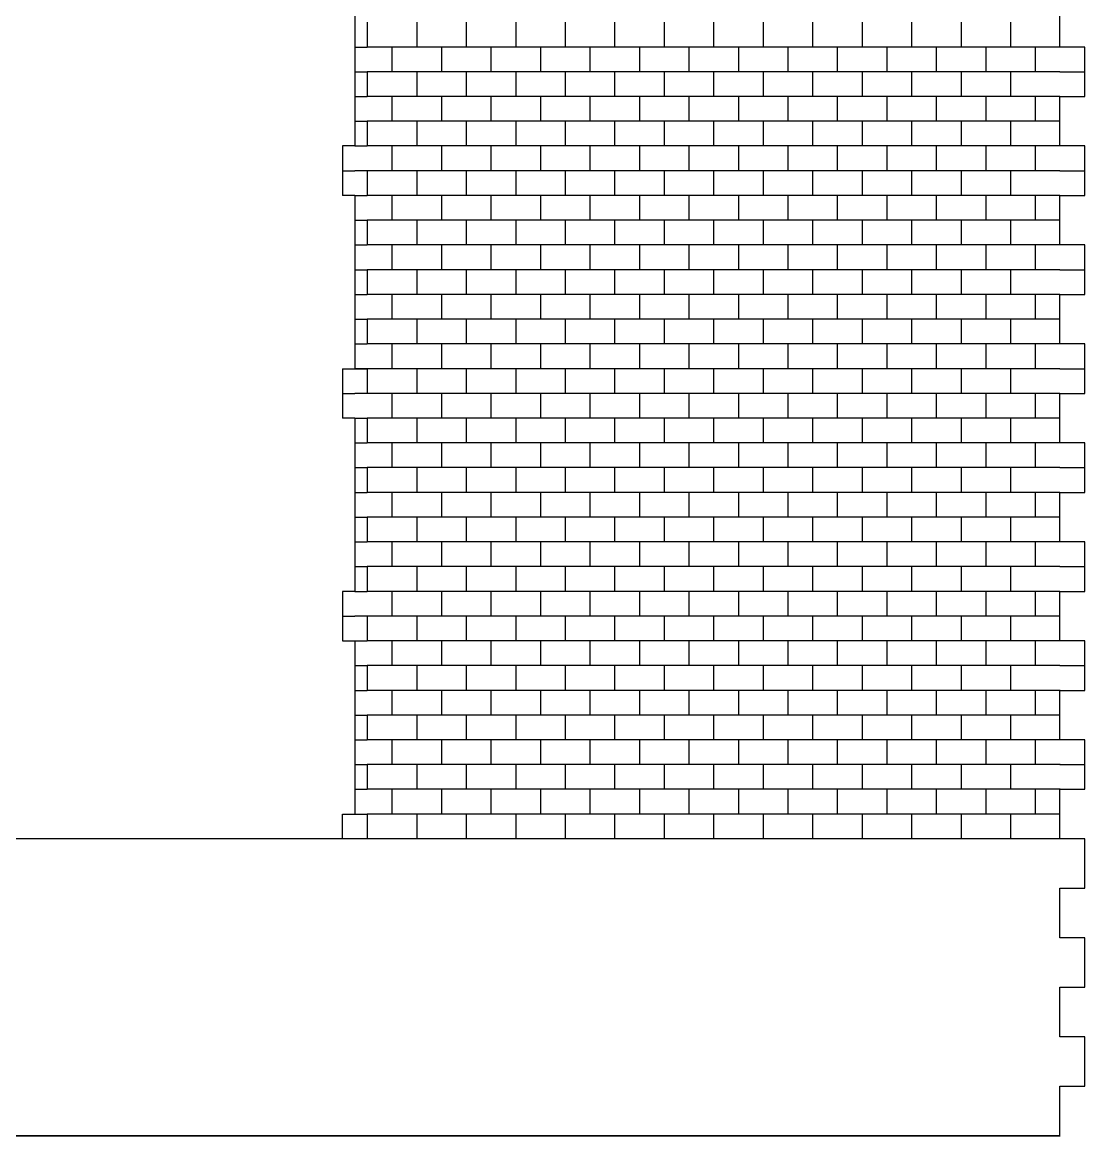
# Model space of a CAD drawing. Extents: x 12 to 197, y 116 to 290.
# Drawn here: x 153.96 to 196.9, y 216 to 261 of the extents above; entities that cross this region are included whole.
import ezdxf

# ---------------------------------------------------------------- set-up
doc = ezdxf.new("R2010")
doc.units = 0
doc.header["$MEASUREMENT"] = 0
doc.layers.add('OHNE_NAMEN', color=5, linetype='CONTINUOUS')

msp = doc.modelspace()

# ---------------------------------------------------------------- linework, layer by layer
at = {"layer": 'OHNE_NAMEN', "color": 1, "linetype": 'CONTINUOUS'}
for p, q in [((167.4033, 262.9993), (167.4033, 255.9995)), ((167.4033, 262.9993), (167.4033, 255.9995)), ((167.4033, 262.9993), (167.4033, 255.9995)), ((167.4026, 259.9993), (167.9025, 259.9993)), ((167.4026, 258.9996), (167.9025, 258.9996)), ((167.4026, 258.9996), (167.9025, 258.9996)), ((167.4026, 257.9998), (167.9025, 257.9998)), ((167.4026, 256.9993), (167.9025, 256.9993)), ((166.9034, 255.9995), (166.9034, 253.9996)), ((167.4033, 255.9995), (166.9034, 255.9995)), ((167.4026, 255.9995), (167.9025, 255.9995)), ((166.9027, 254.9994), (167.4026, 254.9994)), ((166.9027, 254.9994), (167.4026, 254.9994)), ((167.4033, 253.9996), (166.9034, 253.9996)), ((167.4026, 253.9996), (167.9025, 253.9996)), ((167.4033, 253.9996), (167.4033, 246.9995)), ((167.4033, 253.9996), (167.4033, 246.9995)), ((167.4026, 252.9995), (167.9025, 252.9995)), ((167.4026, 251.9994), (167.9025, 251.9994)), ((167.4026, 250.9996), (167.9025, 250.9996)), ((167.4026, 249.9999), (167.9025, 249.9999)), ((167.4026, 248.9994), (167.9025, 248.9994)), ((167.4026, 247.9992), (167.9025, 247.9992)), ((166.9027, 246.9995), (167.4026, 246.9995)), ((166.9034, 246.9995), (166.9034, 244.9996)), ((166.9034, 246.9995), (166.9034, 244.9996)), ((167.4026, 246.9995), (167.9025, 246.9995)), ((167.9032, 246.9995), (167.4033, 246.9995)), ((166.9027, 245.9997), (167.4026, 245.9997)), ((167.4033, 244.9996), (166.9034, 244.9996)), ((167.4026, 244.9996), (167.9025, 244.9996)), ((167.4033, 244.9996), (167.4033, 237.9998)), ((167.4033, 244.9996), (167.4033, 237.9998)), ((167.4026, 243.9995), (167.9025, 243.9995)), ((167.4026, 242.9997), (167.9025, 242.9997)), ((167.4026, 241.9999), (167.9025, 241.9999)), ((167.4026, 240.9994), (167.9025, 240.9994)), ((167.4026, 239.9993), (167.9025, 239.9993)), ((167.4026, 238.9995), (167.9025, 238.9995)), ((166.9034, 237.9998), (166.9034, 235.9995)), ((166.9034, 237.9998), (166.9034, 235.9995)), ((167.4033, 237.9998), (166.9034, 237.9998)), ((167.4026, 237.9998), (167.9025, 237.9998)), ((166.9027, 236.9993), (167.4026, 236.9993)), ((166.9027, 236.9993), (167.4026, 236.9993)), ((166.9027, 235.9995), (167.9028, 235.9995)), ((167.4033, 235.9995), (167.4033, 228.9993)), ((167.4026, 234.9997), (167.9025, 234.9997)), ((167.4026, 233.9993), (167.9025, 233.9993)), ((167.4026, 232.9995), (167.9025, 232.9995)), ((167.4026, 231.9993), (167.9025, 231.9993)), ((167.4026, 230.9992), (167.9025, 230.9992)), ((167.4026, 229.9995), (167.9025, 229.9995)), ((166.9027, 227.9996), (166.9027, 228.9993)), ((166.9027, 228.9993), (167.4026, 228.9993)), ((167.4026, 228.9993), (167.9025, 228.9993)), ((166.9034, 227.9996), (136.9035, 227.9996))]:
    msp.add_line(p, q, dxfattribs=at)
at = {"layer": 'OHNE_NAMEN', "color": 5, "linetype": 'CONTINUOUS'}
for p, q in [((195.9031, 259.9993), (195.9031, 261.9999)), ((196.9033, 259.9993), (195.9031, 259.9993)), ((196.9033, 257.9998), (196.9033, 259.9993)), ((195.9031, 258.9996), (196.9033, 258.9996)), ((195.9031, 257.9998), (196.9033, 257.9998)), ((195.9031, 255.9995), (195.9031, 257.9998)), ((196.9033, 255.9995), (195.9031, 255.9995)), ((196.9033, 253.9996), (196.9033, 255.9995)), ((195.9031, 254.9994), (196.9033, 254.9994)), ((195.9031, 253.9996), (196.9033, 253.9996)), ((195.9031, 251.9994), (195.9031, 253.9996)), ((196.9033, 251.9994), (195.9031, 251.9994)), ((196.9033, 249.9999), (196.9033, 251.9994)), ((195.9031, 250.9996), (196.9033, 250.9996)), ((195.9031, 249.9999), (196.9033, 249.9999)), ((195.9031, 247.9992), (195.9031, 249.9999)), ((196.9033, 247.9992), (195.9031, 247.9992)), ((196.9033, 245.9997), (196.9033, 247.9992)), ((195.9031, 246.9995), (196.9033, 246.9995)), ((195.9031, 245.9997), (196.9033, 245.9997)), ((195.9031, 243.9995), (195.9031, 245.9997)), ((196.9033, 243.9995), (195.9031, 243.9995)), ((196.9033, 241.9999), (196.9033, 243.9995)), ((195.9031, 242.9997), (196.9033, 242.9997)), ((195.9031, 241.9999), (196.9033, 241.9999)), ((195.9031, 239.9993), (195.9031, 241.9999)), ((196.9033, 239.9993), (195.9031, 239.9993)), ((196.9033, 237.9998), (196.9033, 239.9993)), ((195.9031, 238.9995), (196.9033, 238.9995)), ((195.9031, 237.9998), (196.9033, 237.9998)), ((195.9031, 235.9995), (195.9031, 237.9998)), ((196.9033, 235.9995), (195.9031, 235.9995)), ((196.9033, 233.9993), (196.9033, 235.9995)), ((195.9031, 234.9997), (196.9033, 234.9997)), ((195.9031, 233.9993), (196.9033, 233.9993)), ((195.9031, 231.9993), (195.9031, 233.9993)), ((196.9033, 231.9993), (195.9031, 231.9993)), ((196.9033, 229.9995), (196.9033, 231.9993)), ((195.9031, 230.9992), (196.9033, 230.9992)), ((195.9031, 229.9995), (196.9033, 229.9995)), ((195.9031, 227.9996), (195.9031, 229.9995)), ((196.9033, 227.9996), (195.9031, 227.9996)), ((196.9033, 225.9993), (196.9033, 227.9996)), ((195.9031, 225.9993), (196.9033, 225.9993)), ((195.9031, 223.9994), (195.9031, 225.9993)), ((196.9033, 223.9994), (195.9031, 223.9994)), ((196.9033, 221.9995), (196.9033, 223.9994)), ((195.9031, 221.9995), (196.9033, 221.9995)), ((195.9031, 219.9993), (195.9031, 221.9995)), ((196.9033, 219.9993), (195.9031, 219.9993)), ((196.9033, 217.9994), (196.9033, 219.9993)), ((195.9031, 217.9994), (196.9033, 217.9994)), ((195.9031, 215.9995), (195.9031, 217.9994)), ((107.9038, 215.9995), (195.9038, 215.9995)), ((195.9038, 215.9995), (107.9038, 215.9995))]:
    msp.add_line(p, q, dxfattribs=at)
at = {"layer": 'OHNE_NAMEN', "color": 7, "linetype": 'CONTINUOUS'}
for p, q in [((167.9035, 260.9991), (167.9035, 259.999)), ((169.9038, 260.9991), (169.9038, 259.999)), ((171.9037, 260.9991), (171.9037, 259.999)), ((173.9032, 260.9991), (173.9032, 259.999)), ((175.9031, 260.9991), (175.9031, 259.999)), ((177.9034, 260.9991), (177.9034, 259.999)), ((179.9033, 260.9991), (179.9033, 259.999)), ((181.9031, 260.9991), (181.9031, 259.999)), ((183.9034, 260.9991), (183.9034, 259.999)), ((185.9033, 260.9991), (185.9033, 259.999)), ((187.9032, 260.9991), (187.9032, 259.999)), ((189.9038, 260.9991), (189.9038, 259.999)), ((191.9037, 260.9991), (191.9037, 259.999)), ((193.9036, 260.9991), (193.9036, 259.999)), ((195.9035, 259.9993), (167.9035, 259.9993)), ((168.9033, 259.9993), (168.9033, 258.9996)), ((170.9035, 259.9993), (170.9035, 258.9996)), ((172.9034, 259.9993), (172.9034, 258.9996)), ((174.9033, 259.9993), (174.9033, 258.9996)), ((176.9032, 259.9993), (176.9032, 258.9996)), ((178.9035, 259.9993), (178.9035, 258.9996)), ((180.9034, 259.9993), (180.9034, 258.9996)), ((182.9033, 259.9993), (182.9033, 258.9996)), ((184.9035, 259.9993), (184.9035, 258.9996)), ((186.9034, 259.9993), (186.9034, 258.9996)), ((188.9033, 259.9993), (188.9033, 258.9996)), ((190.9036, 259.9993), (190.9036, 258.9996)), ((192.9035, 259.9993), (192.9035, 258.9996)), ((194.9037, 259.9993), (194.9037, 258.9996)), ((195.9035, 258.9996), (167.9035, 258.9996)), ((167.9035, 258.9996), (167.9035, 257.9991)), ((169.9038, 258.9996), (169.9038, 257.9991)), ((171.9037, 258.9996), (171.9037, 257.9991)), ((173.9032, 258.9996), (173.9032, 257.9991)), ((175.9031, 258.9996), (175.9031, 257.9991)), ((177.9034, 258.9996), (177.9034, 257.9991)), ((179.9033, 258.9996), (179.9033, 257.9991)), ((181.9031, 258.9996), (181.9031, 257.9991)), ((183.9034, 258.9996), (183.9034, 257.9991)), ((185.9033, 258.9996), (185.9033, 257.9991)), ((187.9032, 258.9996), (187.9032, 257.9991)), ((189.9038, 258.9996), (189.9038, 257.9991)), ((191.9037, 258.9996), (191.9037, 257.9991)), ((193.9036, 258.9996), (193.9036, 257.9991)), ((195.9035, 257.9998), (167.9035, 257.9998)), ((168.9033, 257.9998), (168.9033, 256.9993)), ((170.9035, 257.9998), (170.9035, 256.9993)), ((172.9034, 257.9998), (172.9034, 256.9993)), ((174.9033, 257.9998), (174.9033, 256.9993)), ((176.9032, 257.9998), (176.9032, 256.9993)), ((178.9035, 257.9998), (178.9035, 256.9993)), ((180.9034, 257.9998), (180.9034, 256.9993)), ((182.9033, 257.9998), (182.9033, 256.9993)), ((184.9035, 257.9998), (184.9035, 256.9993)), ((186.9034, 257.9998), (186.9034, 256.9993)), ((188.9033, 257.9998), (188.9033, 256.9993)), ((190.9036, 257.9998), (190.9036, 256.9993)), ((192.9035, 257.9998), (192.9035, 256.9993)), ((194.9037, 257.9998), (194.9037, 256.9993)), ((195.9035, 256.9993), (167.9035, 256.9997)), ((167.9035, 256.9993), (167.9035, 255.9992)), ((169.9038, 256.9993), (169.9038, 255.9992)), ((171.9037, 256.9993), (171.9037, 255.9992)), ((173.9032, 256.9993), (173.9032, 255.9992)), ((175.9031, 256.9993), (175.9031, 255.9992)), ((177.9034, 256.9993), (177.9034, 255.9992)), ((179.9033, 256.9993), (179.9033, 255.9992)), ((181.9031, 256.9993), (181.9031, 255.9992)), ((183.9034, 256.9993), (183.9034, 255.9992)), ((185.9033, 256.9993), (185.9033, 255.9992)), ((187.9032, 256.9993), (187.9032, 255.9992)), ((189.9038, 256.9993), (189.9038, 255.9992)), ((191.9037, 256.9993), (191.9037, 255.9992)), ((193.9036, 256.9993), (193.9036, 255.9992)), ((195.9028, 255.9995), (167.9028, 255.9995)), ((168.9033, 255.9995), (168.9033, 254.9994)), ((170.9035, 255.9995), (170.9035, 254.9994)), ((172.9034, 255.9995), (172.9034, 254.9994)), ((174.9033, 255.9995), (174.9033, 254.9994)), ((176.9032, 255.9995), (176.9032, 254.9994)), ((178.9035, 255.9995), (178.9035, 254.9994)), ((180.9034, 255.9995), (180.9034, 254.9994)), ((182.9033, 255.9995), (182.9033, 254.9994)), ((184.9035, 255.9995), (184.9035, 254.9994)), ((186.9034, 255.9995), (186.9034, 254.9994)), ((188.9033, 255.9995), (188.9033, 254.9994)), ((190.9036, 255.9995), (190.9036, 254.9994)), ((192.9035, 255.9995), (192.9035, 254.9994)), ((194.9037, 255.9995), (194.9037, 254.9994)), ((195.9028, 254.9994), (167.404, 254.9998)), ((167.9035, 254.9994), (167.9035, 253.9996)), ((169.9038, 254.9994), (169.9038, 253.9996)), ((171.9037, 254.9994), (171.9037, 253.9996)), ((173.9032, 254.9994), (173.9032, 253.9996)), ((175.9031, 254.9994), (175.9031, 253.9996)), ((177.9034, 254.9994), (177.9034, 253.9996)), ((179.9033, 254.9994), (179.9033, 253.9996)), ((181.9031, 254.9994), (181.9031, 253.9996)), ((183.9034, 254.9994), (183.9034, 253.9996)), ((185.9033, 254.9994), (185.9033, 253.9996)), ((187.9032, 254.9994), (187.9032, 253.9996)), ((189.9038, 254.9994), (189.9038, 253.9996)), ((191.9037, 254.9994), (191.9037, 253.9996)), ((193.9036, 254.9994), (193.9036, 253.9996)), ((195.9028, 253.9996), (167.9028, 254)), ((168.9033, 253.9996), (168.9033, 252.9992)), ((170.9035, 253.9996), (170.9035, 252.9992)), ((172.9034, 253.9996), (172.9034, 252.9992)), ((174.9033, 253.9996), (174.9033, 252.9992)), ((176.9032, 253.9996), (176.9032, 252.9992)), ((178.9035, 253.9996), (178.9035, 252.9992)), ((180.9034, 253.9996), (180.9034, 252.9992)), ((182.9033, 253.9996), (182.9033, 252.9992)), ((184.9035, 253.9996), (184.9035, 252.9992)), ((186.9034, 253.9996), (186.9034, 252.9992)), ((188.9033, 253.9996), (188.9033, 252.9992)), ((190.9036, 253.9996), (190.9036, 252.9992)), ((192.9035, 253.9996), (192.9035, 252.9992)), ((194.9037, 253.9996), (194.9037, 252.9992)), ((195.9035, 252.9995), (167.9035, 252.9995)), ((167.9035, 252.9992), (167.9035, 251.9991)), ((169.9038, 252.9992), (169.9038, 251.9991)), ((171.9037, 252.9992), (171.9037, 251.9991)), ((173.9032, 252.9992), (173.9032, 251.9991)), ((175.9031, 252.9992), (175.9031, 251.9991)), ((177.9034, 252.9992), (177.9034, 251.9991)), ((179.9033, 252.9992), (179.9033, 251.9991)), ((181.9031, 252.9992), (181.9031, 251.9991)), ((183.9034, 252.9992), (183.9034, 251.9991)), ((185.9033, 252.9992), (185.9033, 251.9991)), ((187.9032, 252.9992), (187.9032, 251.9991)), ((189.9038, 252.9992), (189.9038, 251.9991)), ((191.9037, 252.9992), (191.9037, 251.9991)), ((193.9036, 252.9992), (193.9036, 251.9991)), ((195.9035, 251.9994), (167.9035, 251.9994)), ((168.9033, 251.9994), (168.9033, 250.9996)), ((170.9035, 251.9994), (170.9035, 250.9996)), ((172.9034, 251.9994), (172.9034, 250.9996)), ((174.9033, 251.9994), (174.9033, 250.9996)), ((176.9032, 251.9994), (176.9032, 250.9996)), ((178.9035, 251.9994), (178.9035, 250.9996)), ((180.9034, 251.9994), (180.9034, 250.9996)), ((182.9033, 251.9994), (182.9033, 250.9996)), ((184.9035, 251.9994), (184.9035, 250.9996)), ((186.9034, 251.9994), (186.9034, 250.9996)), ((188.9033, 251.9994), (188.9033, 250.9996)), ((190.9036, 251.9994), (190.9036, 250.9996)), ((192.9035, 251.9994), (192.9035, 250.9996)), ((194.9037, 251.9994), (194.9037, 250.9996)), ((195.9035, 250.9996), (167.9035, 250.9996)), ((167.9035, 250.9996), (167.9035, 249.9991)), ((169.9038, 250.9996), (169.9038, 249.9991)), ((171.9037, 250.9996), (171.9037, 249.9991)), ((173.9032, 250.9996), (173.9032, 249.9991)), ((175.9031, 250.9996), (175.9031, 249.9991)), ((177.9034, 250.9996), (177.9034, 249.9991)), ((179.9033, 250.9996), (179.9033, 249.9991)), ((181.9031, 250.9996), (181.9031, 249.9991)), ((183.9034, 250.9996), (183.9034, 249.9991)), ((185.9033, 250.9996), (185.9033, 249.9991)), ((187.9032, 250.9996), (187.9032, 249.9991)), ((189.9038, 250.9996), (189.9038, 249.9991)), ((191.9037, 250.9996), (191.9037, 249.9991)), ((193.9036, 250.9996), (193.9036, 249.9991)), ((195.9035, 249.9999), (167.9035, 249.9999)), ((168.9033, 249.9999), (168.9033, 248.9994)), ((170.9035, 249.9999), (170.9035, 248.9994)), ((172.9034, 249.9999), (172.9034, 248.9994)), ((174.9033, 249.9999), (174.9033, 248.9994)), ((176.9032, 249.9999), (176.9032, 248.9994)), ((178.9035, 249.9999), (178.9035, 248.9994)), ((180.9034, 249.9999), (180.9034, 248.9994)), ((182.9033, 249.9999), (182.9033, 248.9994)), ((184.9035, 249.9999), (184.9035, 248.9994)), ((186.9034, 249.9999), (186.9034, 248.9994)), ((188.9033, 249.9999), (188.9033, 248.9994)), ((190.9036, 249.9999), (190.9036, 248.9994)), ((192.9035, 249.9999), (192.9035, 248.9994)), ((194.9037, 249.9999), (194.9037, 248.9994)), ((195.9035, 248.9994), (167.9035, 248.9994)), ((167.9035, 248.9994), (167.9035, 247.9992)), ((169.9038, 248.9994), (169.9038, 247.9992)), ((171.9037, 248.9994), (171.9037, 247.9992)), ((173.9032, 248.9994), (173.9032, 247.9992)), ((175.9031, 248.9994), (175.9031, 247.9992)), ((177.9034, 248.9994), (177.9034, 247.9992)), ((179.9033, 248.9994), (179.9033, 247.9992)), ((181.9031, 248.9994), (181.9031, 247.9992)), ((183.9034, 248.9994), (183.9034, 247.9992)), ((185.9033, 248.9994), (185.9033, 247.9992)), ((187.9032, 248.9994), (187.9032, 247.9992)), ((189.9038, 248.9994), (189.9038, 247.9992)), ((191.9037, 248.9994), (191.9037, 247.9992)), ((193.9036, 248.9994), (193.9036, 247.9992)), ((195.9035, 247.9992), (167.9035, 247.9996)), ((168.9033, 247.9992), (168.9033, 246.9995)), ((170.9035, 247.9992), (170.9035, 246.9995)), ((172.9034, 247.9992), (172.9034, 246.9995)), ((174.9033, 247.9992), (174.9033, 246.9995)), ((176.9032, 247.9992), (176.9032, 246.9995)), ((178.9035, 247.9992), (178.9035, 246.9995)), ((180.9034, 247.9992), (180.9034, 246.9995)), ((182.9033, 247.9992), (182.9033, 246.9995)), ((184.9035, 247.9992), (184.9035, 246.9995)), ((186.9034, 247.9992), (186.9034, 246.9995)), ((188.9033, 247.9992), (188.9033, 246.9995)), ((190.9036, 247.9992), (190.9036, 246.9995)), ((192.9035, 247.9992), (192.9035, 246.9995)), ((194.9037, 247.9992), (194.9037, 246.9995)), ((195.9028, 246.9995), (167.9028, 246.9995)), ((167.9035, 246.9995), (167.9035, 245.9997)), ((169.9038, 246.9995), (169.9038, 245.9997)), ((171.9037, 246.9995), (171.9037, 245.9997)), ((173.9032, 246.9995), (173.9032, 245.9997)), ((175.9031, 246.9995), (175.9031, 245.9997)), ((177.9034, 246.9995), (177.9034, 245.9997)), ((179.9033, 246.9995), (179.9033, 245.9997)), ((181.9031, 246.9995), (181.9031, 245.9997)), ((183.9034, 246.9995), (183.9034, 245.9997)), ((185.9033, 246.9995), (185.9033, 245.9997)), ((187.9032, 246.9995), (187.9032, 245.9997)), ((189.9038, 246.9995), (189.9038, 245.9997)), ((191.9037, 246.9995), (191.9037, 245.9997)), ((193.9036, 246.9995), (193.9036, 245.9997)), ((195.9028, 245.9997), (167.404, 246.0001)), ((168.9033, 245.9997), (168.9033, 244.9992)), ((170.9035, 245.9997), (170.9035, 244.9992)), ((172.9034, 245.9997), (172.9034, 244.9992)), ((174.9033, 245.9997), (174.9033, 244.9992)), ((176.9032, 245.9997), (176.9032, 244.9992)), ((178.9035, 245.9997), (178.9035, 244.9992)), ((180.9034, 245.9997), (180.9034, 244.9992)), ((182.9033, 245.9997), (182.9033, 244.9992)), ((184.9035, 245.9997), (184.9035, 244.9992)), ((186.9034, 245.9997), (186.9034, 244.9992)), ((188.9033, 245.9997), (188.9033, 244.9992)), ((190.9036, 245.9997), (190.9036, 244.9992)), ((192.9035, 245.9997), (192.9035, 244.9992)), ((194.9037, 245.9997), (194.9037, 244.9992)), ((195.9028, 244.9996), (167.9028, 244.9996)), ((167.9035, 244.9992), (167.9035, 243.9991)), ((169.9038, 244.9992), (169.9038, 243.9991)), ((171.9037, 244.9992), (171.9037, 243.9991)), ((173.9032, 244.9992), (173.9032, 243.9991)), ((175.9031, 244.9992), (175.9031, 243.9991)), ((177.9034, 244.9992), (177.9034, 243.9991)), ((179.9033, 244.9992), (179.9033, 243.9991)), ((181.9031, 244.9992), (181.9031, 243.9991)), ((183.9034, 244.9992), (183.9034, 243.9991)), ((185.9033, 244.9992), (185.9033, 243.9991)), ((187.9032, 244.9992), (187.9032, 243.9991)), ((189.9038, 244.9992), (189.9038, 243.9991)), ((191.9037, 244.9992), (191.9037, 243.9991)), ((193.9036, 244.9992), (193.9036, 243.9991)), ((195.9035, 243.9995), (167.9035, 243.9995)), ((168.9033, 243.9995), (168.9033, 242.9997)), ((170.9035, 243.9995), (170.9035, 242.9997)), ((172.9034, 243.9995), (172.9034, 242.9997)), ((174.9033, 243.9995), (174.9033, 242.9997)), ((176.9032, 243.9995), (176.9032, 242.9997)), ((178.9035, 243.9995), (178.9035, 242.9997)), ((180.9034, 243.9995), (180.9034, 242.9997)), ((182.9033, 243.9995), (182.9033, 242.9997)), ((184.9035, 243.9995), (184.9035, 242.9997)), ((186.9034, 243.9995), (186.9034, 242.9997)), ((188.9033, 243.9995), (188.9033, 242.9997)), ((190.9036, 243.9995), (190.9036, 242.9997)), ((192.9035, 243.9995), (192.9035, 242.9997)), ((194.9037, 243.9995), (194.9037, 242.9997)), ((195.9035, 242.9997), (167.9035, 242.9997)), ((167.9035, 242.9997), (167.9035, 241.9992)), ((169.9038, 242.9997), (169.9038, 241.9992)), ((171.9037, 242.9997), (171.9037, 241.9992)), ((173.9032, 242.9997), (173.9032, 241.9992)), ((175.9031, 242.9997), (175.9031, 241.9992)), ((177.9034, 242.9997), (177.9034, 241.9992)), ((179.9033, 242.9997), (179.9033, 241.9992)), ((181.9031, 242.9997), (181.9031, 241.9992)), ((183.9034, 242.9997), (183.9034, 241.9992)), ((185.9033, 242.9997), (185.9033, 241.9992)), ((187.9032, 242.9997), (187.9032, 241.9992)), ((189.9038, 242.9997), (189.9038, 241.9992)), ((191.9037, 242.9997), (191.9037, 241.9992)), ((193.9036, 242.9997), (193.9036, 241.9992)), ((195.9035, 241.9999), (167.9035, 241.9999)), ((168.9033, 241.9992), (168.9033, 240.9994)), ((170.9035, 241.9992), (170.9035, 240.9994)), ((172.9034, 241.9992), (172.9034, 240.9994)), ((174.9033, 241.9992), (174.9033, 240.9994)), ((176.9032, 241.9992), (176.9032, 240.9994)), ((178.9035, 241.9992), (178.9035, 240.9994)), ((180.9034, 241.9992), (180.9034, 240.9994)), ((182.9033, 241.9992), (182.9033, 240.9994)), ((184.9035, 241.9992), (184.9035, 240.9994)), ((186.9034, 241.9992), (186.9034, 240.9994)), ((188.9033, 241.9992), (188.9033, 240.9994)), ((190.9036, 241.9992), (190.9036, 240.9994)), ((192.9035, 241.9992), (192.9035, 240.9994)), ((194.9037, 241.9992), (194.9037, 240.9994)), ((195.9035, 240.9994), (167.9035, 240.9994)), ((167.9035, 240.9994), (167.9035, 239.9993)), ((169.9038, 240.9994), (169.9038, 239.9993)), ((171.9037, 240.9994), (171.9037, 239.9993)), ((173.9032, 240.9994), (173.9032, 239.9993)), ((175.9031, 240.9994), (175.9031, 239.9993)), ((177.9034, 240.9994), (177.9034, 239.9993)), ((179.9033, 240.9994), (179.9033, 239.9993)), ((181.9031, 240.9994), (181.9031, 239.9993)), ((183.9034, 240.9994), (183.9034, 239.9993)), ((185.9033, 240.9994), (185.9033, 239.9993)), ((187.9032, 240.9994), (187.9032, 239.9993)), ((189.9038, 240.9994), (189.9038, 239.9993)), ((191.9037, 240.9994), (191.9037, 239.9993)), ((193.9036, 240.9994), (193.9036, 239.9993)), ((195.9035, 239.9993), (167.9035, 239.9997)), ((168.9033, 239.9993), (168.9033, 238.9995)), ((170.9035, 239.9993), (170.9035, 238.9995)), ((172.9034, 239.9993), (172.9034, 238.9995)), ((174.9033, 239.9993), (174.9033, 238.9995)), ((176.9032, 239.9993), (176.9032, 238.9995)), ((178.9035, 239.9993), (178.9035, 238.9995)), ((180.9034, 239.9993), (180.9034, 238.9995)), ((182.9033, 239.9993), (182.9033, 238.9995)), ((184.9035, 239.9993), (184.9035, 238.9995)), ((186.9034, 239.9993), (186.9034, 238.9995)), ((188.9033, 239.9993), (188.9033, 238.9995)), ((190.9036, 239.9993), (190.9036, 238.9995)), ((192.9035, 239.9993), (192.9035, 238.9995)), ((194.9037, 239.9993), (194.9037, 238.9995)), ((195.9035, 238.9995), (167.9035, 238.9995)), ((167.9035, 238.9995), (167.9035, 237.9991)), ((169.9038, 238.9995), (169.9038, 237.9991)), ((171.9037, 238.9995), (171.9037, 237.9991)), ((173.9032, 238.9995), (173.9032, 237.9991)), ((175.9031, 238.9995), (175.9031, 237.9991)), ((177.9034, 238.9995), (177.9034, 237.9991)), ((179.9033, 238.9995), (179.9033, 237.9991)), ((181.9031, 238.9995), (181.9031, 237.9991)), ((183.9034, 238.9995), (183.9034, 237.9991)), ((185.9033, 238.9995), (185.9033, 237.9991)), ((187.9032, 238.9995), (187.9032, 237.9991)), ((189.9038, 238.9995), (189.9038, 237.9991)), ((191.9037, 238.9995), (191.9037, 237.9991)), ((193.9036, 238.9995), (193.9036, 237.9991)), ((195.9028, 237.9998), (167.9028, 237.9998)), ((168.9033, 237.9998), (168.9033, 236.9993)), ((170.9035, 237.9998), (170.9035, 236.9993)), ((172.9034, 237.9998), (172.9034, 236.9993)), ((174.9033, 237.9998), (174.9033, 236.9993)), ((176.9032, 237.9998), (176.9032, 236.9993)), ((178.9035, 237.9998), (178.9035, 236.9993)), ((180.9034, 237.9998), (180.9034, 236.9993)), ((182.9033, 237.9998), (182.9033, 236.9993)), ((184.9035, 237.9998), (184.9035, 236.9993)), ((186.9034, 237.9998), (186.9034, 236.9993)), ((188.9033, 237.9998), (188.9033, 236.9993)), ((190.9036, 237.9998), (190.9036, 236.9993)), ((192.9035, 237.9998), (192.9035, 236.9993)), ((194.9037, 237.9998), (194.9037, 236.9993)), ((195.9028, 236.9993), (167.404, 236.9996)), ((167.9035, 236.9993), (167.9035, 235.9992)), ((169.9038, 236.9993), (169.9038, 235.9992)), ((171.9037, 236.9993), (171.9037, 235.9992)), ((173.9032, 236.9993), (173.9032, 235.9992)), ((175.9031, 236.9993), (175.9031, 235.9992)), ((177.9034, 236.9993), (177.9034, 235.9992)), ((179.9033, 236.9993), (179.9033, 235.9992)), ((181.9031, 236.9993), (181.9031, 235.9992)), ((183.9034, 236.9993), (183.9034, 235.9992)), ((185.9033, 236.9993), (185.9033, 235.9992)), ((187.9032, 236.9993), (187.9032, 235.9992)), ((189.9038, 236.9993), (189.9038, 235.9992)), ((191.9037, 236.9993), (191.9037, 235.9992)), ((193.9036, 236.9993), (193.9036, 235.9992)), ((195.9028, 235.9995), (167.9028, 235.9995)), ((168.9033, 235.9995), (168.9033, 234.9997)), ((170.9035, 235.9995), (170.9035, 234.9997)), ((172.9034, 235.9995), (172.9034, 234.9997)), ((174.9033, 235.9995), (174.9033, 234.9997)), ((176.9032, 235.9995), (176.9032, 234.9997)), ((178.9035, 235.9995), (178.9035, 234.9997)), ((180.9034, 235.9995), (180.9034, 234.9997)), ((182.9033, 235.9995), (182.9033, 234.9997)), ((184.9035, 235.9995), (184.9035, 234.9997)), ((186.9034, 235.9995), (186.9034, 234.9997)), ((188.9033, 235.9995), (188.9033, 234.9997)), ((190.9036, 235.9995), (190.9036, 234.9997)), ((192.9035, 235.9995), (192.9035, 234.9997)), ((194.9037, 235.9995), (194.9037, 234.9997)), ((195.9035, 234.9997), (167.9035, 234.9997)), ((167.9035, 234.9997), (167.9035, 233.9993)), ((169.9038, 234.9997), (169.9038, 233.9993)), ((171.9037, 234.9997), (171.9037, 233.9993)), ((173.9032, 234.9997), (173.9032, 233.9993)), ((175.9031, 234.9997), (175.9031, 233.9993)), ((177.9034, 234.9997), (177.9034, 233.9993)), ((179.9033, 234.9997), (179.9033, 233.9993)), ((181.9031, 234.9997), (181.9031, 233.9993)), ((183.9034, 234.9997), (183.9034, 233.9993)), ((185.9033, 234.9997), (185.9033, 233.9993)), ((187.9032, 234.9997), (187.9032, 233.9993)), ((189.9038, 234.9997), (189.9038, 233.9993)), ((191.9037, 234.9997), (191.9037, 233.9993)), ((193.9036, 234.9997), (193.9036, 233.9993)), ((195.9038, 233.9996), (167.9039, 233.9996)), ((168.9033, 233.9993), (168.9033, 232.9991)), ((170.9035, 233.9993), (170.9035, 232.9991)), ((172.9034, 233.9993), (172.9034, 232.9991)), ((174.9033, 233.9993), (174.9033, 232.9991)), ((176.9032, 233.9993), (176.9032, 232.9991)), ((178.9035, 233.9993), (178.9035, 232.9991)), ((180.9034, 233.9993), (180.9034, 232.9991)), ((182.9033, 233.9993), (182.9033, 232.9991)), ((184.9035, 233.9993), (184.9035, 232.9991)), ((186.9034, 233.9993), (186.9034, 232.9991)), ((188.9033, 233.9993), (188.9033, 232.9991)), ((190.9036, 233.9993), (190.9036, 232.9991)), ((192.9035, 233.9993), (192.9035, 232.9991)), ((194.9037, 233.9993), (194.9037, 232.9991)), ((167.9035, 232.9995), (167.9035, 231.9993)), ((195.9038, 232.9995), (167.9039, 232.9995)), ((169.9038, 232.9995), (169.9038, 231.9993)), ((171.9037, 232.9995), (171.9037, 231.9993)), ((173.9032, 232.9995), (173.9032, 231.9993)), ((175.9031, 232.9995), (175.9031, 231.9993)), ((177.9034, 232.9995), (177.9034, 231.9993)), ((179.9033, 232.9995), (179.9033, 231.9993)), ((181.9031, 232.9995), (181.9031, 231.9993)), ((183.9034, 232.9995), (183.9034, 231.9993)), ((185.9033, 232.9995), (185.9033, 231.9993)), ((187.9032, 232.9995), (187.9032, 231.9993)), ((189.9038, 232.9995), (189.9038, 231.9993)), ((191.9037, 232.9995), (191.9037, 231.9993)), ((193.9036, 232.9995), (193.9036, 231.9993)), ((195.9038, 231.9997), (167.9032, 231.9993)), ((168.9033, 231.9993), (168.9033, 230.9992)), ((170.9035, 231.9993), (170.9035, 230.9992)), ((172.9034, 231.9993), (172.9034, 230.9992)), ((174.9033, 231.9993), (174.9033, 230.9992)), ((176.9032, 231.9993), (176.9032, 230.9992)), ((178.9035, 231.9993), (178.9035, 230.9992)), ((180.9034, 231.9993), (180.9034, 230.9992)), ((182.9033, 231.9993), (182.9033, 230.9992)), ((184.9035, 231.9993), (184.9035, 230.9992)), ((186.9034, 231.9993), (186.9034, 230.9992)), ((188.9033, 231.9993), (188.9033, 230.9992)), ((190.9036, 231.9993), (190.9036, 230.9992)), ((192.9035, 231.9993), (192.9035, 230.9992)), ((194.9037, 231.9993), (194.9037, 230.9992)), ((167.9035, 230.9992), (167.9035, 229.9991)), ((195.9038, 230.9996), (167.9039, 230.9996)), ((169.9038, 230.9992), (169.9038, 229.9991)), ((171.9037, 230.9992), (171.9037, 229.9991)), ((173.9032, 230.9992), (173.9032, 229.9991)), ((175.9031, 230.9992), (175.9031, 229.9991)), ((177.9034, 230.9992), (177.9034, 229.9991)), ((179.9033, 230.9992), (179.9033, 229.9991)), ((181.9031, 230.9992), (181.9031, 229.9991)), ((183.9034, 230.9992), (183.9034, 229.9991)), ((185.9033, 230.9992), (185.9033, 229.9991)), ((187.9032, 230.9992), (187.9032, 229.9991)), ((189.9038, 230.9992), (189.9038, 229.9991)), ((191.9037, 230.9992), (191.9037, 229.9991)), ((193.9036, 230.9992), (193.9036, 229.9991)), ((195.9038, 229.9995), (167.9039, 229.9995)), ((168.9033, 229.9995), (168.9033, 228.9993)), ((170.9035, 229.9995), (170.9035, 228.9993)), ((172.9034, 229.9995), (172.9034, 228.9993)), ((174.9033, 229.9995), (174.9033, 228.9993)), ((176.9032, 229.9995), (176.9032, 228.9993)), ((178.9035, 229.9995), (178.9035, 228.9993)), ((180.9034, 229.9995), (180.9034, 228.9993)), ((182.9033, 229.9995), (182.9033, 228.9993)), ((184.9035, 229.9995), (184.9035, 228.9993)), ((186.9034, 229.9995), (186.9034, 228.9993)), ((188.9033, 229.9995), (188.9033, 228.9993)), ((190.9036, 229.9995), (190.9036, 228.9993)), ((192.9035, 229.9995), (192.9035, 228.9993)), ((194.9037, 229.9995), (194.9037, 228.9993)), ((167.9035, 228.9993), (167.9035, 227.9992)), ((195.9038, 228.9997), (167.9039, 228.9993)), ((169.9038, 228.9993), (169.9038, 227.9992)), ((171.9037, 228.9993), (171.9037, 227.9992)), ((173.9032, 228.9993), (173.9032, 227.9992)), ((175.9031, 228.9993), (175.9031, 227.9992)), ((177.9034, 228.9993), (177.9034, 227.9992)), ((179.9033, 228.9993), (179.9033, 227.9992)), ((181.9031, 228.9993), (181.9031, 227.9992)), ((183.9034, 228.9993), (183.9034, 227.9992)), ((185.9033, 228.9993), (185.9033, 227.9992)), ((187.9032, 228.9993), (187.9032, 227.9992)), ((189.9038, 228.9993), (189.9038, 227.9992)), ((191.9037, 228.9993), (191.9037, 227.9992)), ((193.9036, 228.9993), (193.9036, 227.9992)), ((195.9038, 227.9996), (166.9041, 227.9996))]:
    msp.add_line(p, q, dxfattribs=at)

doc.saveas('drawing.dxf')
